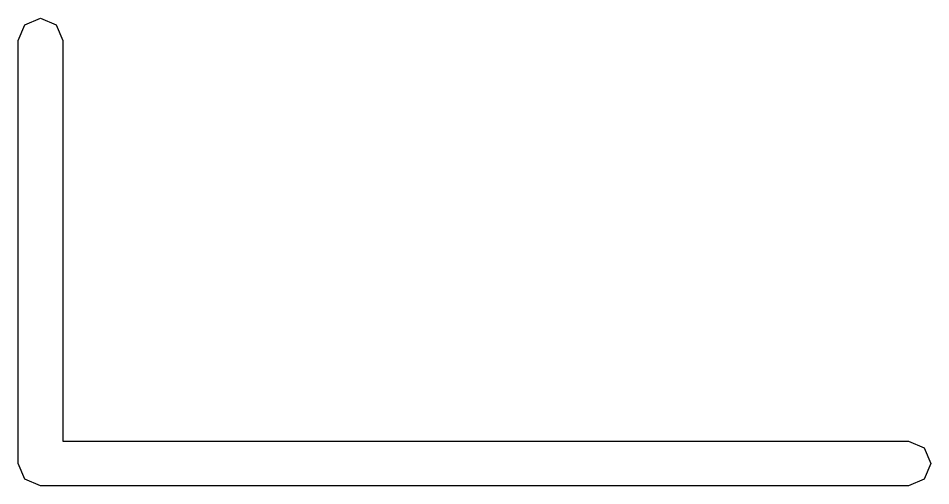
# Model space of a CAD drawing. Extents: x 3.94 to 6.43, y -4.85 to -2.37.
# Drawn here: x 5.453 to 5.5337, y -4.8543 to -4.813 of the extents above; entities that cross this region are included whole.
import ezdxf

# ---------------------------------------------------------------- set-up
doc = ezdxf.new("R2010")
doc.units = 0
doc.header["$MEASUREMENT"] = 0
doc.layers.add('BLACK', color=7, linetype='CONTINUOUS')

msp = doc.modelspace()

# ---------------------------------------------------------------- linework, layer by layer
at = {"layer": 'BLACK', "linetype": 'CONTINUOUS'}
for p, q in [((5.453569, -4.813569), (5.454961, -4.812992)), ((5.454961, -4.812992), (5.456353, -4.813569)), ((5.452992, -4.814961), (5.453569, -4.813569)), ((5.456353, -4.813569), (5.456929, -4.814961)), ((5.452992, -4.852362), (5.452992, -4.814961)), ((5.456929, -4.814961), (5.456929, -4.850394)), ((5.456929, -4.850394), (5.531732, -4.850394)), ((5.531732, -4.850394), (5.533124, -4.85097)), ((5.533124, -4.85097), (5.533701, -4.852362)), ((5.453569, -4.853754), (5.452992, -4.852362)), ((5.533701, -4.852362), (5.533124, -4.853754)), ((5.454961, -4.854331), (5.453569, -4.853754)), ((5.533124, -4.853754), (5.531732, -4.854331)), ((5.531732, -4.854331), (5.454961, -4.854331))]:
    msp.add_line(p, q, dxfattribs=at)

doc.saveas('drawing.dxf')
